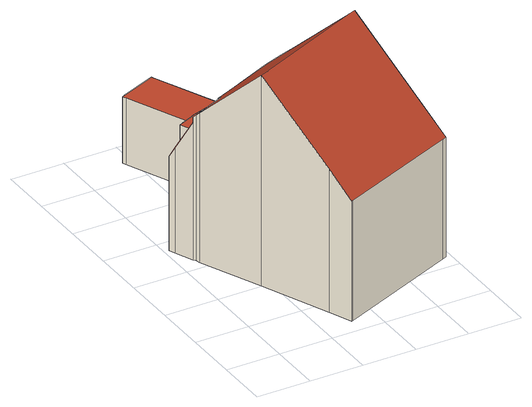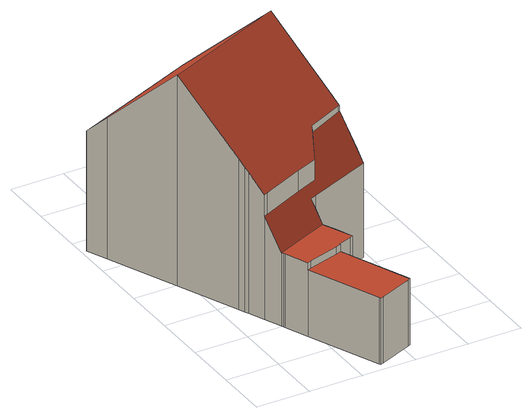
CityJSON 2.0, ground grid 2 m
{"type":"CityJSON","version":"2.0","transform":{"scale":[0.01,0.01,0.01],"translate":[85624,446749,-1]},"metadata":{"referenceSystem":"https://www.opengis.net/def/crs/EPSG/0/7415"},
"CityObjects":{
"building1":{"type":"Building","attributes":{"dak_type":"slanted","data_area":36.03,"data_coverage":0.774,"geconstateerd":false,"gid":17145497,"h_dak_50p":5.66,"h_dak_70p":6.46,"h_dak_max":7.76,"h_dak_min":2.14,"h_maaiveld":-0.283,"kas_warenhuis":false,"lod11_replace":false,"ondergronds_type":"above ground","oorspronkelijkbouwjaar":1935,"pw_actueel":"yes","pw_bron":"ahn3","reconstructie_methode":"tudelft3d-geoflow","reconstruction_skipped":false,"rmse_lod12":1.98,"rmse_lod13":1.01,"rmse_lod22":0.141,"rn":1,"status":"Pand in gebruik","t_run":108.68,"val3dity_codes_lod12":"[]","val3dity_codes_lod13":"[]","val3dity_codes_lod22":"[]"},"children":["building1-1"]},
"building1-1":{"type":"BuildingPart","parents":["building1"],"geometry":[{"type":"Solid","lod":"2.2","boundaries":[[[[0,1,2,3,4,5,6,7,8,9,10,11,12,13,14,15,16,17,18,19,20,21,22,23,24,25,26,27,28,29,30,31,32,33,34,35]],[[36,37,38,39]],[[40,1,0,41]],[[42,2,1,40]],[[43,11,10,44,45]],[[44,10,9,46]],[[47,8,7,48]],[[49,50,51,52]],[[53,14,13,54]],[[54,13,12,55]],[[55,12,11,43]],[[56,15,14,53]],[[48,7,6,57,58]],[[45,44,50,49]],[[59,20,19,60]],[[61,16,15,56]],[[46,9,8,47]],[[62,17,16,61]],[[63,34,33,64]],[[65,3,2,42]],[[66,21,20,59]],[[67,18,17,62]],[[60,19,18,67]],[[64,33,32,68]],[[68,32,31,69]],[[70,26,25,71]],[[72,73,35,34,63]],[[69,31,30,74]],[[75,29,28,76]],[[52,51,77,78]],[[78,77,37,36]],[[76,28,27,79]],[[74,30,29,75]],[[41,0,35,73]],[[80,81,73,72]],[[82,83,81,80]],[[57,6,5,84]],[[58,57,83,82]],[[84,5,4,85]],[[85,4,3,65]],[[79,27,26,70]],[[71,25,24,86]],[[39,38,86,87]],[[87,86,24,23,88]],[[88,23,22,89]],[[89,22,21,66]],[[60,67,62,61,56,53,90,91,92,66,59]],[[74,75,76,79,70,71,86,38,37,77,51,50,44,46,93,94,95,96]],[[82,80,72,63,64,68,69,74,96,95,94,93,46,47,48,58]],[[81,83,57,84,85,65,42,40,41,73]],[[66,92,91,90,53,54,55,43,45,49,52,78,36,39,87,88,89]]]],"semantics":{"surfaces":[{"type":"GroundSurface"},{"type":"WallSurface","on_footprint_edge":false},{"type":"WallSurface","on_footprint_edge":true},{"type":"RoofSurface"}],"values":[[0,1,2,2,2,2,2,1,2,2,2,2,2,1,2,2,2,2,2,2,2,2,2,2,2,2,2,2,2,1,1,2,2,2,1,1,2,1,2,2,2,2,1,2,2,2,3,3,3,3,3]]}}]}
},
"vertices":[
[174,1293,72],[168,1306,72],[176,1310,72],[301,1362,72],[313,1367,72],[316,1360,72],[429,1093,72],[465,1006,72],[467,1002,72],[471,993,72],[498,929,72],[523,870,72],[530,854,72],[539,831,72],[636,602,72],[747,338,72],[781,258,72],[765,251,72],[313,61,72],[310,59,72],[274,146,72],[166,401,72],[68,634,72],[62,649,72],[57,659,72],[29,726,72],[19,750,72],[260,851,72],[282,861,72],[274,881,72],[264,905,72],[244,952,72],[216,1017,72],[231,1024,72],[279,1044,72],[278,1046,72],[200,724,613],[200,724,589],[64,662,594],[64,662,615],[168,1306,324],[174,1293,325],[176,1310,324],[523,870,608],[498,929,468],[498,929,548],[471,993,352],[467,1002,352],[465,1006,352],[484,923,548],[484,923,468],[328,855,470],[328,855,548],[636,602,877],[539,831,647],[530,854,624],[747,338,609],[429,1093,326],[429,1093,353],[274,146,617],[310,59,529],[781,258,528],[765,251,528],[279,1044,353],[231,1024,352],[301,1362,324],[166,401,875],[313,61,529],[216,1017,352],[244,952,352],[19,750,430],[29,726,473],[278,1046,353],[278,1046,326],[264,905,351],[274,881,395],[282,861,431],[245,819,471],[245,819,548],[260,851,431],[299,1053,353],[299,1053,326],[415,1089,353],[415,1089,326],[316,1360,324],[313,1367,324],[57,659,595],[57,659,615],[62,649,626],[68,634,640],[627,599,877],[215,422,875],[190,411,875],[457,987,352],[352,942,352],[293,917,351],[290,916,351]
]}
